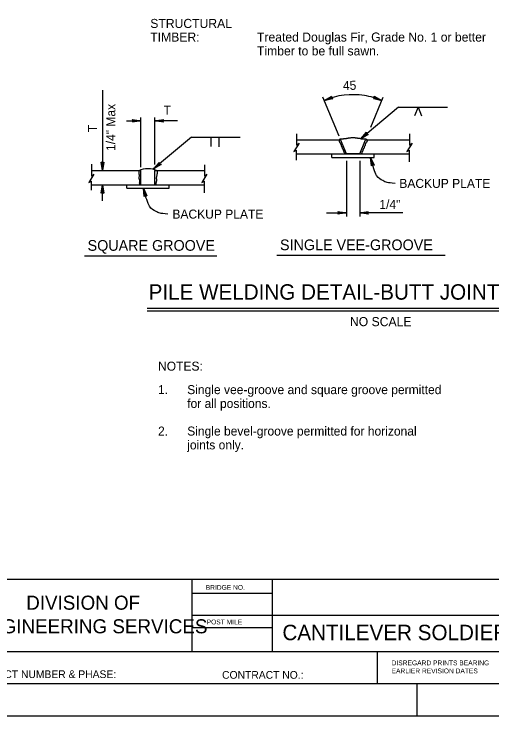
# Model space of a CAD drawing. Extents: x 0 to 2.83, y 0 to 1.83.
# Drawn here: x 1.79 to 2.41, y 0 to 0.911 of the extents above; entities that cross this region are included whole.
import ezdxf

# ---------------------------------------------------------------- set-up
doc = ezdxf.new("R2010")
doc.units = 0
for name, color, linetype in [('10 Sheet Format', 7, 'Continuous'), ('210 Border', 7, 'Continuous'), ('212 Leaders and Dim Lines', 7, 'Continuous'), ('214 Text and Titles', 7, 'Continuous'), ('215 Design Notes', 7, 'Continuous'), ('220 Structural Steel', 7, 'Continuous'), ('Default', 7, 'Continuous')]:
    doc.layers.add(name, color=color, linetype=linetype)

msp = doc.modelspace()

# ---------------------------------------------------------------- linework, layer by layer
at = {"layer": '10 Sheet Format'}
msp.add_lwpolyline([(0, 0), (2.83333, 0), (2.83333, 1.83333), (0, 1.83333)], close=True, dxfattribs=at)
at = {"layer": '210 Border'}
for p, q in [((2.79167, 0.17708), (0.08333, 0.17708)), ((2.02083, 0.17708), (2.02083, 0.08333)), ((2.125, 0.17708), (2.125, 0.08333)), ((2.02083, 0.15929), (2.125, 0.15929)), ((2.02083, 0.15929), (2.125, 0.15929)), ((2.79167, 0.13021), (2.02083, 0.13021)), ((2.02083, 0.11458), (2.125, 0.11458)), ((2.02083, 0.11458), (2.125, 0.11458)), ((2.79167, 0.08333), (0.08333, 0.08333)), ((2.2614, 0.04167), (2.2614, 0.08333)), ((2.79167, 0.04167), (0.08333, 0.04167)), ((2.3125, 0.04167), (2.3125, 0))]:
    msp.add_line(p, q, dxfattribs=at)
at = {"layer": '212 Leaders and Dim Lines'}
for p, q in [((1.90495, 0.81198), (1.90495, 0.70743)), ((2.21178, 0.75193), (2.19072, 0.80276)), ((2.19247, 0.79853), (2.20216, 0.80393)), ((2.19247, 0.79853), (2.20205, 0.8034)), ((2.20194, 0.80288), (2.19247, 0.79853)), ((2.20183, 0.80235), (2.19247, 0.79853)), ((2.19247, 0.79853), (2.20214, 0.80149)), ((2.20172, 0.80183), (2.20194, 0.80288)), ((2.20255, 0.80116), (2.20172, 0.80183)), ((2.20194, 0.80288), (2.20216, 0.80393)), ((2.25261, 0.76394), (2.26869, 0.80276)), ((2.2577, 0.80183), (2.25686, 0.80116)), ((2.25747, 0.80288), (2.25725, 0.80393)), ((2.25725, 0.80393), (2.26694, 0.79853)), ((2.25728, 0.80149), (2.26694, 0.79853)), ((2.25736, 0.8034), (2.26694, 0.79853)), ((2.26694, 0.79853), (2.25747, 0.80288)), ((2.25747, 0.80288), (2.2577, 0.80183)), ((2.26694, 0.79853), (2.25758, 0.80235)), ((2.2577, 0.80183), (2.26694, 0.79853)), ((2.19247, 0.79853), (2.20255, 0.80116)), ((2.20297, 0.80082), (2.19247, 0.79853)), ((2.20339, 0.80048), (2.19247, 0.79853)), ((2.20255, 0.80116), (2.20339, 0.80048)), ((2.25686, 0.80116), (2.25602, 0.80049)), ((2.26694, 0.79853), (2.25602, 0.80049)), ((2.26694, 0.79853), (2.25644, 0.80082)), ((2.25686, 0.80116), (2.26694, 0.79853)), ((2.2887, 0.78977), (2.23981, 0.74873)), ((2.2887, 0.78977), (2.35198, 0.78977)), ((2.31406, 0.78977), (2.30946, 0.77866)), ((2.31406, 0.78977), (2.31866, 0.77866)), ((1.95458, 0.71201), (1.95458, 0.77653)), ((1.97289, 0.71556), (1.97289, 0.77653)), ((1.93599, 0.77195), (1.95458, 0.77195)), ((1.9442, 0.77287), (1.94364, 0.77378)), ((1.94364, 0.77378), (1.95458, 0.77195)), ((1.95458, 0.77195), (1.94364, 0.77013)), ((1.9442, 0.77104), (1.94364, 0.77013)), ((1.94392, 0.77332), (1.95458, 0.77195)), ((1.95458, 0.77195), (1.94392, 0.77058)), ((1.95458, 0.77195), (1.9442, 0.77287)), ((1.9442, 0.77287), (1.94477, 0.77195)), ((1.9442, 0.77104), (1.95458, 0.77195)), ((1.94477, 0.77195), (1.9442, 0.77104)), ((1.95458, 0.77195), (1.94449, 0.77241)), ((1.94449, 0.7715), (1.95458, 0.77195)), ((1.94477, 0.77195), (1.95458, 0.77195)), ((1.97289, 0.77195), (1.98383, 0.77378)), ((1.97289, 0.77195), (1.98355, 0.77333)), ((1.98326, 0.77287), (1.97289, 0.77195)), ((1.98298, 0.77241), (1.97289, 0.77195)), ((2.00234, 0.77195), (1.97289, 0.77195)), ((1.9827, 0.77195), (1.97289, 0.77195)), ((1.98383, 0.77013), (1.97289, 0.77195)), ((1.97289, 0.77195), (1.98326, 0.77104)), ((1.98355, 0.77059), (1.97289, 0.77195)), ((1.97289, 0.77195), (1.98298, 0.7715)), ((1.9827, 0.77195), (1.98326, 0.77287)), ((1.98326, 0.77104), (1.9827, 0.77195)), ((1.98326, 0.77287), (1.98383, 0.77378)), ((1.98326, 0.77104), (1.98383, 0.77013)), ((2.23981, 0.74873), (2.24701, 0.75716)), ((2.23981, 0.74873), (2.24709, 0.75663)), ((2.24717, 0.7561), (2.23981, 0.74873)), ((2.24717, 0.7561), (2.24701, 0.75716)), ((2.24733, 0.75504), (2.24717, 0.7561)), ((2.02012, 0.75064), (1.97123, 0.7096)), ((2.02012, 0.75064), (2.0834, 0.75064)), ((2.04548, 0.75064), (2.04548, 0.73861)), ((2.05561, 0.75064), (2.05561, 0.73861)), ((2.05561, 0.75031), (2.05561, 0.73828)), ((2.24725, 0.75557), (2.23981, 0.74873)), ((2.24733, 0.75504), (2.23981, 0.74873)), ((2.23981, 0.74873), (2.24783, 0.75487)), ((2.23981, 0.74873), (2.24834, 0.7547)), ((2.24885, 0.75453), (2.23981, 0.74873)), ((2.24936, 0.75437), (2.23981, 0.74873)), ((2.24834, 0.7547), (2.24733, 0.75504)), ((2.24834, 0.7547), (2.24936, 0.75437)), ((2.22111, 0.71996), (2.22111, 0.64805)), ((2.2383, 0.71996), (2.2383, 0.64805)), ((2.25498, 0.71502), (2.25235, 0.72448)), ((2.25353, 0.71345), (2.25235, 0.72448)), ((2.25235, 0.72448), (2.25704, 0.71443)), ((2.25601, 0.71473), (2.25235, 0.72448)), ((2.25235, 0.72448), (2.25425, 0.71424)), ((2.25389, 0.71384), (2.25235, 0.72448)), ((2.25235, 0.72448), (2.25462, 0.71463)), ((2.2555, 0.71488), (2.25235, 0.72448)), ((2.25235, 0.72448), (2.25653, 0.71458)), ((1.90404, 0.71781), (1.90312, 0.71837)), ((1.90495, 0.70743), (1.90312, 0.71837)), ((1.90495, 0.70743), (1.90358, 0.71809)), ((1.90404, 0.71781), (1.90495, 0.70743)), ((1.90495, 0.71724), (1.90404, 0.71781)), ((1.90449, 0.71753), (1.90495, 0.70743)), ((1.90678, 0.71837), (1.90495, 0.70743)), ((1.90632, 0.71809), (1.90495, 0.70743)), ((1.90495, 0.70743), (1.90586, 0.71781)), ((1.90586, 0.71781), (1.90495, 0.71724)), ((1.90495, 0.70743), (1.90541, 0.71753)), ((1.90495, 0.71724), (1.90495, 0.70743)), ((1.90586, 0.71781), (1.90678, 0.71837)), ((1.97123, 0.7096), (1.97843, 0.71803)), ((1.97123, 0.7096), (1.97851, 0.7175)), ((1.97859, 0.71697), (1.97123, 0.7096)), ((1.97867, 0.71644), (1.97123, 0.7096)), ((1.97875, 0.71591), (1.97123, 0.7096)), ((1.97123, 0.7096), (1.97926, 0.71574)), ((1.97123, 0.7096), (1.97977, 0.71557)), ((1.98027, 0.7154), (1.97123, 0.7096)), ((1.98078, 0.71523), (1.97123, 0.7096)), ((1.97859, 0.71697), (1.97843, 0.71803)), ((1.97875, 0.71591), (1.97859, 0.71697)), ((1.97977, 0.71557), (1.97875, 0.71591)), ((1.97977, 0.71557), (1.98078, 0.71523)), ((2.25425, 0.71424), (2.25353, 0.71345)), ((2.25425, 0.71424), (2.25498, 0.71502)), ((2.25498, 0.71502), (2.25601, 0.71473)), ((2.25601, 0.71473), (2.25704, 0.71443)), ((1.90312, 0.67818), (1.90495, 0.68912)), ((1.90358, 0.67847), (1.90495, 0.68912)), ((1.90495, 0.68912), (1.90404, 0.67875)), ((1.90495, 0.68912), (1.90449, 0.67903)), ((1.90495, 0.66815), (1.90495, 0.68912)), ((1.90495, 0.67931), (1.90495, 0.68912)), ((1.90495, 0.68912), (1.90678, 0.67818)), ((1.90586, 0.67875), (1.90495, 0.68912)), ((1.90541, 0.67903), (1.90495, 0.68912)), ((1.90495, 0.68912), (1.90632, 0.67847)), ((1.9605, 0.6752), (1.95786, 0.68465)), ((1.95904, 0.67363), (1.95786, 0.68465)), ((1.95786, 0.68465), (1.96256, 0.67461)), ((1.96153, 0.6749), (1.95786, 0.68465)), ((1.95786, 0.68465), (1.95977, 0.67441)), ((1.95941, 0.67402), (1.95786, 0.68465)), ((1.95786, 0.68465), (1.96013, 0.67481)), ((1.96101, 0.67505), (1.95786, 0.68465)), ((1.95786, 0.68465), (1.96204, 0.67476)), ((1.90404, 0.67875), (1.90312, 0.67818)), ((1.90404, 0.67875), (1.90495, 0.67931)), ((1.90495, 0.67931), (1.90586, 0.67875)), ((1.90586, 0.67875), (1.90678, 0.67818)), ((1.95977, 0.67441), (1.95904, 0.67363)), ((1.95977, 0.67441), (1.9605, 0.6752)), ((1.9605, 0.6752), (1.96153, 0.6749)), ((1.96153, 0.6749), (1.96256, 0.67461)), ((2.19548, 0.65263), (2.22111, 0.65263)), ((2.21074, 0.65354), (2.21018, 0.65446)), ((2.21018, 0.65446), (2.22111, 0.65263)), ((2.22111, 0.65263), (2.21018, 0.6508)), ((2.21074, 0.65172), (2.21018, 0.6508)), ((2.21046, 0.654), (2.22111, 0.65263)), ((2.22111, 0.65263), (2.21046, 0.65126)), ((2.22111, 0.65263), (2.21074, 0.65354)), ((2.21074, 0.65354), (2.2113, 0.65263)), ((2.21074, 0.65172), (2.22111, 0.65263)), ((2.2113, 0.65263), (2.21074, 0.65172)), ((2.22111, 0.65263), (2.21102, 0.65309)), ((2.21102, 0.65217), (2.22111, 0.65263)), ((2.2113, 0.65263), (2.22111, 0.65263)), ((2.2383, 0.65263), (2.24923, 0.65446)), ((2.2383, 0.65263), (2.24895, 0.654)), ((2.24867, 0.65354), (2.2383, 0.65263)), ((2.24839, 0.65309), (2.2383, 0.65263)), ((2.29444, 0.65263), (2.2383, 0.65263)), ((2.24811, 0.65263), (2.2383, 0.65263)), ((2.24923, 0.65081), (2.2383, 0.65263)), ((2.2383, 0.65263), (2.24867, 0.65172)), ((2.24895, 0.65126), (2.2383, 0.65263)), ((2.2383, 0.65263), (2.24839, 0.65217)), ((2.24811, 0.65263), (2.24867, 0.65354)), ((2.24867, 0.65172), (2.24811, 0.65263)), ((2.24867, 0.65354), (2.24923, 0.65446)), ((2.24867, 0.65172), (2.24923, 0.65081))]:
    msp.add_line(p, q, dxfattribs=at)
for start, end in [(81.31731, 112.5), (67.5, 81.31731)]:
    msp.add_arc((2.22971, 0.70865), 0.09729, start, end, dxfattribs=at)
for points in [[(2.28423, 0.69079), (2.27876, 0.69134), (2.27328, 0.69189), (2.26901, 0.69405), (2.25949, 0.69886), (2.25592, 0.71167), (2.25235, 0.72448)], [(1.98974, 0.65096), (1.98427, 0.65151), (1.9788, 0.65206), (1.97453, 0.65422), (1.965, 0.65904), (1.96143, 0.67185), (1.95786, 0.68465)]]:
    msp.add_open_spline(points, degree=3, dxfattribs=at)
at = {"layer": '214 Text and Titles'}
for p, q in [((1.88167, 0.59677), (2.05322, 0.59677)), ((2.13082, 0.59753), (2.34894, 0.59753)), ((1.96271, 0.52886), (2.56184, 0.52886)), ((1.96271, 0.52561), (2.56184, 0.52561))]:
    msp.add_line(p, q, dxfattribs=at)
at = {"layer": '220 Structural Steel'}
for p, q in [((2.15647, 0.75505), (2.15647, 0.74046)), ((2.15647, 0.74746), (2.21363, 0.74746)), ((2.22111, 0.72939), (2.21353, 0.7477)), ((2.2383, 0.72939), (2.24578, 0.74746)), ((2.24578, 0.74746), (2.30295, 0.74746)), ((2.30295, 0.75505), (2.30295, 0.74046)), ((2.15978, 0.74281), (2.15316, 0.73201)), ((2.15647, 0.74046), (2.15978, 0.74284)), ((2.30626, 0.74281), (2.29964, 0.73201)), ((2.30295, 0.74046), (2.30627, 0.74284)), ((2.15316, 0.73201), (2.15647, 0.73383)), ((2.15647, 0.72115), (2.15647, 0.73383)), ((2.15647, 0.72915), (2.30295, 0.72915)), ((2.20224, 0.72458), (2.20224, 0.72915)), ((2.21861, 0.7301), (2.21887, 0.72957)), ((2.25717, 0.72458), (2.25717, 0.72915)), ((2.29964, 0.73201), (2.30295, 0.73383)), ((2.30295, 0.71896), (2.30295, 0.73383)), ((2.20224, 0.72458), (2.25717, 0.72458)), ((1.89049, 0.71589), (1.89049, 0.70043)), ((2.03697, 0.7148), (2.03697, 0.70043)), ((1.8938, 0.70278), (1.88719, 0.69197)), ((1.89049, 0.70743), (1.95458, 0.70743)), ((1.89049, 0.70043), (1.89381, 0.70281)), ((1.95458, 0.68912), (1.95458, 0.70743)), ((1.97289, 0.68912), (1.97289, 0.70743)), ((1.97289, 0.70743), (2.03697, 0.70743)), ((2.04029, 0.70278), (2.03367, 0.69197)), ((2.03697, 0.70043), (2.04029, 0.70281)), ((1.88719, 0.69197), (1.89049, 0.6938)), ((1.89049, 0.68199), (1.89049, 0.6938)), ((2.03367, 0.69197), (2.03697, 0.6938)), ((2.03697, 0.67871), (2.03697, 0.6938)), ((1.89049, 0.68912), (2.03697, 0.68912)), ((1.93627, 0.68454), (1.93627, 0.68912)), ((1.93627, 0.68454), (1.9912, 0.68454)), ((1.9912, 0.68454), (1.9912, 0.68912))]:
    msp.add_line(p, q, dxfattribs=at)
msp.add_arc((1.96386, 0.68082), 0.0291, 65.64841, 114.3516, dxfattribs=at)
for points in [[(2.24807, 0.74746), (2.24782, 0.74778), (2.24726, 0.74785), (2.24676, 0.74795), (2.24588, 0.74812), (2.24515, 0.74835), (2.24436, 0.74834), (2.24368, 0.74832), (2.24294, 0.74812), (2.24224, 0.74814), (2.2414, 0.74817), (2.24059, 0.7485), (2.23976, 0.74868), (2.23881, 0.7489), (2.23782, 0.74891), (2.23686, 0.74903), (2.23579, 0.74917), (2.23475, 0.74943), (2.23369, 0.74961), (2.23236, 0.74984), (2.23101, 0.74994), (2.22966, 0.74992), (2.22824, 0.7499), (2.22682, 0.74974), (2.22541, 0.74957), (2.2244, 0.74945), (2.22339, 0.74933), (2.22239, 0.74911), (2.22172, 0.74896), (2.22106, 0.74877), (2.22038, 0.74868), (2.2195, 0.74857), (2.2186, 0.74865), (2.21771, 0.74853), (2.21718, 0.74846), (2.21665, 0.74832), (2.21612, 0.74826), (2.21577, 0.74822), (2.21542, 0.74821), (2.21504, 0.74822), (2.21407, 0.74825), (2.21293, 0.7484), (2.21229, 0.74783), (2.21178, 0.74738), (2.21159, 0.74646), (2.21171, 0.74571), (2.21184, 0.74495), (2.21227, 0.74435), (2.21268, 0.74373), (2.21319, 0.74297), (2.21365, 0.74219), (2.21396, 0.74133), (2.21426, 0.74049), (2.21441, 0.73958), (2.21481, 0.73878), (2.21498, 0.73844), (2.21519, 0.73812), (2.21535, 0.73778), (2.21562, 0.73718), (2.21571, 0.73651), (2.21597, 0.73592), (2.21625, 0.73528), (2.21674, 0.73472), (2.21697, 0.73406), (2.21713, 0.73363), (2.21719, 0.73315), (2.21732, 0.73271), (2.21754, 0.73199), (2.21799, 0.73136), (2.21833, 0.7307), (2.21843, 0.7305), (2.21852, 0.7303), (2.21861, 0.7301)], [(2.24807, 0.74746), (2.24807, 0.74703), (2.24807, 0.7466), (2.24801, 0.74616), (2.24794, 0.74567), (2.2478, 0.74517), (2.24753, 0.74476), (2.24724, 0.7443), (2.24679, 0.74394), (2.24645, 0.74351), (2.24598, 0.74294), (2.24568, 0.74225), (2.24552, 0.74153), (2.24539, 0.74096), (2.24534, 0.74037), (2.2451, 0.73986), (2.24487, 0.73936), (2.24446, 0.73894), (2.24424, 0.73842), (2.24397, 0.73779), (2.24399, 0.73702), (2.24369, 0.73641), (2.24345, 0.7359), (2.24298, 0.7355), (2.24274, 0.735), (2.24243, 0.7344), (2.24244, 0.73365), (2.24219, 0.73302), (2.24195, 0.73241), (2.24148, 0.73191), (2.24123, 0.73132), (2.24103, 0.73084), (2.24099, 0.7303), (2.24078, 0.72979), (2.2407, 0.72957), (2.24058, 0.72935), (2.24043, 0.72921), (2.23995, 0.72876), (2.2391, 0.729), (2.23831, 0.72914), (2.23638, 0.72948), (2.23481, 0.72923), (2.23313, 0.72914), (2.23178, 0.72906), (2.23037, 0.72909), (2.22897, 0.72914), (2.22799, 0.72917), (2.22701, 0.72921), (2.22603, 0.7292), (2.22472, 0.72919), (2.2234, 0.72911), (2.22213, 0.72907), (2.22139, 0.72906), (2.22068, 0.72905), (2.21989, 0.72907), (2.21963, 0.72908), (2.21937, 0.72909), (2.21918, 0.7292), (2.21905, 0.72928), (2.21895, 0.72941), (2.21887, 0.72957)], [(1.95186, 0.70734), (1.95186, 0.70643), (1.95186, 0.70551), (1.95195, 0.70461), (1.95205, 0.70346), (1.95229, 0.70232), (1.95231, 0.70116), (1.95234, 0.69963), (1.952, 0.69806), (1.95236, 0.69657), (1.95251, 0.69596), (1.95278, 0.69535), (1.95286, 0.69474), (1.95297, 0.6939), (1.95274, 0.69303), (1.95268, 0.69216), (1.95261, 0.69114), (1.9528, 0.69013), (1.95301, 0.68912)], [(1.97586, 0.70734), (1.97586, 0.70641), (1.97587, 0.70548), (1.97578, 0.70456), (1.97567, 0.70341), (1.97541, 0.70227), (1.97518, 0.70112), (1.97488, 0.6996), (1.97464, 0.69807), (1.97472, 0.69653), (1.97476, 0.69585), (1.97486, 0.69517), (1.97481, 0.69451), (1.97476, 0.69372), (1.9745, 0.69295), (1.97435, 0.69216), (1.97417, 0.69116), (1.97419, 0.69014), (1.97421, 0.68912)]]:
    msp.add_open_spline(points, degree=3, dxfattribs=at)

# ---------------------------------------------------------------- texts
at = {"layer": '210 Border'}
for s, height, p in [('BRIDGE NO.', 0.006249, (2.03869, 0.16362)), ('DIVISION OF', 0.0182285, (1.80602, 0.13783)), ('ENGINEERING SERVICES', 0.0182285, (1.74029, 0.1072)), ('POST MILE', 0.006249, (2.03996, 0.11879)), ('DISREGARD PRINTS BEARING', 0.0062491, (2.27972, 0.06572)), ('PROJECT NUMBER & PHASE:', 0.01, (1.73313, 0.04917)), ('CONTRACT NO.:', 0.01, (2.05997, 0.04828)), ('EARLIER REVISION DATES', 0.0062491, (2.27972, 0.05531))]:
    msp.add_text(s, height=height, dxfattribs=at).set_placement(p)
at = {"layer": '212 Leaders and Dim Lines'}
for s, height, rotation, p in [('45', 0.011667, 1.45331, (2.21674, 0.81191)), ('1/4" Max', 0.011667, 90, (1.92151, 0.73294)), ('T', 0.01167, 90, (1.89763, 0.75735))]:
    msp.add_text(s, height=height, rotation=rotation, dxfattribs=at).set_placement(p)
for s, height, p in [('T', 0.01167, (1.9841, 0.78021)), ('1/4"', 0.011667, (2.26385, 0.65783))]:
    msp.add_text(s, height=height, dxfattribs=at).set_placement(p)
at = {"layer": '214 Text and Titles'}
for s, height, p in [('BACKUP PLATE', 0.0116666, (2.28971, 0.68499)), ('BACKUP PLATE', 0.0116666, (1.99554, 0.64517)), ('SQUARE GROOVE', 0.0138842, (1.88559, 0.60343)), ('SINGLE VEE-GROOVE', 0.0138842, (2.13504, 0.60419)), ('PILE WELDING DETAIL-BUTT JOINTS', 0.0200026, (1.96466, 0.54001))]:
    msp.add_text(s, height=height, dxfattribs=at).set_placement(p)
msp.add_text('NO SCALE', height=0.011811, rotation=359.9, dxfattribs=at).set_placement((2.22563, 0.50569))
at = {"layer": '215 Design Notes'}
for s, height, p in [('STRUCTURAL', 0.011783, (1.96685, 0.89243)), ('TIMBER:', 0.011783, (1.96685, 0.87476)), ('Treated Douglas Fir, Grade No. 1 or better', 0.0117833, (2.1052, 0.87476)), ('Timber to be full sawn.', 0.0117833, (2.1052, 0.85686)), ('NOTES:', 0.011667, (1.97691, 0.44795)), ('1.', 0.011667, (1.9769, 0.41747)), ('Single vee-groove and square groove permitted', 0.0116666, (2.01472, 0.41747)), ('for all positions.', 0.0116666, (2.01472, 0.39955)), ('2.', 0.011667, (1.9769, 0.36372)), ('Single bevel-groove permitted for horizonal', 0.0116666, (2.01472, 0.36372)), ('joints only.', 0.0116666, (2.01472, 0.3458))]:
    msp.add_text(s, height=height, dxfattribs=at).set_placement(p)
at = {"layer": 'Default'}
msp.add_text('CANTILEVER SOLDIER PILE WALL DETAILS ', height=0.02, dxfattribs=at).set_placement((2.13816, 0.0983))

doc.saveas('drawing.dxf')
